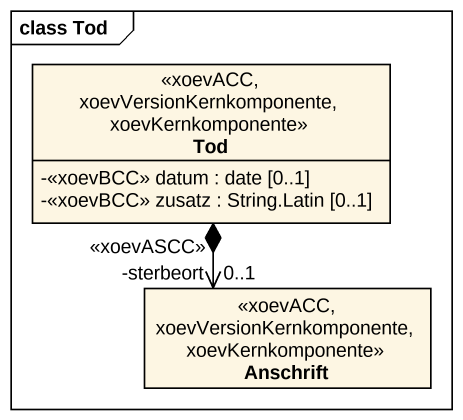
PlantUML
@startuml
mainframe class Tod
hide circle
hide empty members
skinparam classAttributeIconSize 0
class Tod <<xoevACC, xoevVersionKernkomponente, xoevKernkomponente>> {
  -<<xoevBCC>> datum : date [0..1]
  -<<xoevBCC>> zusatz : String.Latin [0..1]
}
class Anschrift <<xoevACC, xoevVersionKernkomponente, xoevKernkomponente>>
Tod *--> "-sterbeort\n0..1\n<<xoevASCC>>" Anschrift
@enduml
